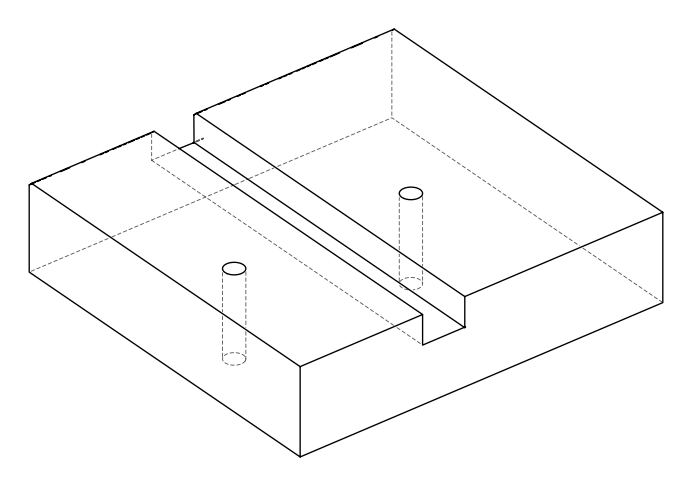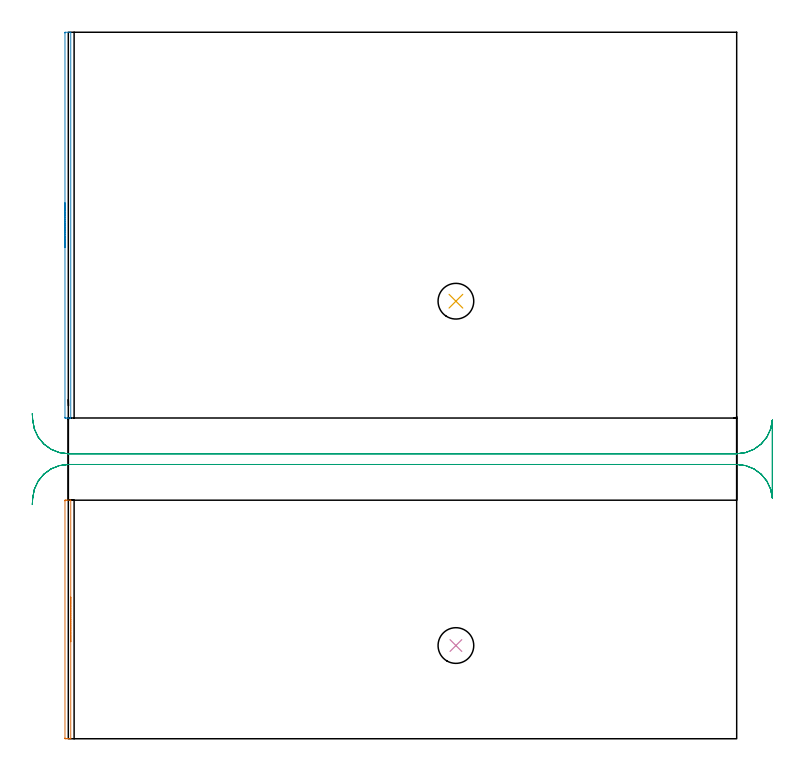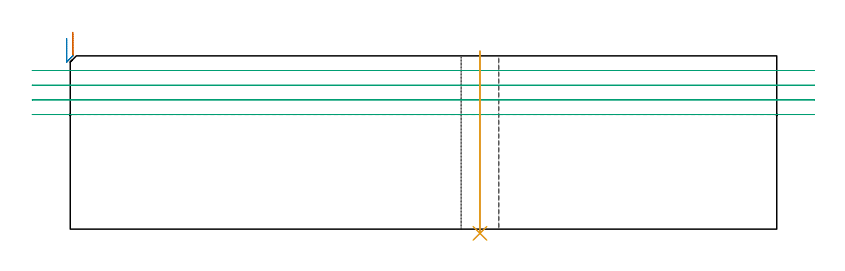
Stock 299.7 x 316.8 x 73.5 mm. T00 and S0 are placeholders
(PLAN: 5 operations, 2 tool changes, 9.1 min)
(1 AREA_MILL | FG_CHAMFER_SURFACE | UGT0205_001 | 1.01 min | 368 mm3)
(2 AREA_MILL_1 | FG_CHAMFER_SURFACE_1 | UGT0205_001 | 1.54 min | 593 mm3)
(3 MILL_RECTANGULAR_SLOT | SLOT_RECTANGULAR | UGT0201_004 | Follow Part, ap 8, ae 75% | 5.96 min | 274612 mm3)
(4 INDEXABLE_INSERT_DRILL_THROUGH_HOLE_FROM_SOLID | STEP1HOLE | NXT0302_003 | 0.31 min | 14758 mm3)
(5 INDEXABLE_INSERT_DRILL_THROUGH_HOLE_FROM_SOLID_1 | STEP1HOLE_1 | NXT0302_003 | 0.31 min | 14756 mm3)
(TOOL UGT0205_001 | Chamfer Mill 20 x 3 x 45 deg. | D20 FL50 Z2)
(TOOL UGT0201_004 | End Mill 32 mm | D32 FL53 Z6)
(TOOL NXT0302_003 | Index. Insert Drill 16mm [880-D1600L20-05] | D16 PA176 FL80 Z2)
(OP 1 AREA_MILL)
G17 G21 G94 G90
T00 M6
G54
G17 G0 G90 X1.1 Y63.5 S1061 M3
G43 Z83.5 H0
G94 G1 Y63.462 Z82.628 F250.
Y63.348 Z81.763
Y63.159 Z80.912
Y62.897 Z80.08
Y62.563 Z79.274
Y62.16 Z78.5
Y61.692 Z77.764
Y61.16 Z77.072
Y60.571 Z76.429
Y59.928 Z75.839
Y59.236 Z75.308
Y58.5 Z74.84
Y57.726 Z74.437
Y56.92 Z74.103
Y56.088 Z73.841
Y55.237 Z73.652
Y54.372 Z73.538
Y53.5 Z73.5
Y0.121
X1.094 Y0.01 Z73.492
X0.87 Y0. Z73.269
X0.2 Z72.599
X-0.6 Z71.799
X-1.079 Z71.317
X-1.316 Z71.081
X-1.491 Y0.002 Z70.906
X-1.497 Y0.121 Z70.903
X-1.5 Y0.334 Z70.9
Y106.647
X-1.497 Y106.879 Z70.903
X-1.491 Y106.998 Z70.906
X-1.319 Y107. Z71.078
X-1.079 Z71.317
X-0.6 Z71.799
X0.871 Z73.27
X1.094 Y106.99 Z73.492
X1.1 Y106.878 Z73.5
Y53.5
Y52.628 Z73.538
Y51.764 Z73.652
Y50.912 Z73.841
Y50.08 Z74.103
Y49.274 Z74.437
Y48.5 Z74.84
Y47.764 Z75.308
Y47.072 Z75.839
Y46.429 Z76.429
Y45.84 Z77.072
Y45.309 Z77.764
Y44.84 Z78.5
Y44.437 Z79.274
Y44.103 Z80.08
Y43.841 Z80.912
Y43.652 Z81.763
Y43.538 Z82.628
Y43.5 Z83.5
M5
M2
(OP 2 AREA_MILL_1)
G17 G21 G94 G90
T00 M6
G54
G17 G0 G90 X-1.5 Y220.3 S1061 M3
G43 Z83.5 H0
Z80.9
G94 G1 Y220.338 Z80.028 F250.
Y220.452 Z79.163
Y220.641 Z78.312
Y220.903 Z77.48
Y221.237 Z76.674
Y221.64 Z75.9
Y222.108 Z75.164
Y222.64 Z74.472
Y223.229 Z73.829
Y223.872 Z73.24
Y224.564 Z72.708
Y225.3 Z72.24
Y226.074 Z71.837
Y226.88 Z71.503
Y227.712 Z71.241
Y228.563 Z71.052
Y229.428 Z70.938
Y230.3 Z70.9
Y316.436
X-1.497 Y316.668 Z70.903
X-1.491 Y316.798 Z70.906
X-1.339 Y316.8 Z71.058
X0.852 Z73.251
X1.094 Y316.79 Z73.492
X1.1 Y316.668 Z73.5
Y143.931
X1.094 Y143.81 Z73.492
X0.852 Y143.8 Z73.25
X0.16 Z72.559
X-0.56 Z71.839
X-1.079 Z71.317
X-1.339 Z71.058
X-1.491 Y143.802 Z70.905
X-1.497 Y143.931 Z70.903
X-1.5 Y144.145 Z70.9
Y230.3
Y231.172 Z70.938
Y232.036 Z71.052
Y232.888 Z71.241
Y233.72 Z71.503
Y234.526 Z71.837
Y235.3 Z72.24
Y236.036 Z72.708
Y236.728 Z73.24
Y237.371 Z73.829
Y237.96 Z74.472
Y238.491 Z75.164
Y238.96 Z75.9
Y239.363 Z76.674
Y239.697 Z77.48
Y239.959 Z78.312
Y240.148 Z79.164
Y240.262 Z80.028
Y240.3 Z80.9
G0 Z83.5
M5
M2
(OP 3 MILL_RECTANGULAR_SLOT)
G17 G21 G94 G90
T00 M6
G54
G17 G0 G90 X-16.154 Y104.985 S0 M3
G43 Z83.5 H0
Z67.275
G94 G1 X-15.97 Y107.979 F250.
G2 X0. Y123. R16. F500.
G1 X299.7
G2 X315.67 Y107.98 R16.
G1 X315.7
Y142.82
X315.67
G2 X299.7 Y127.8 R16.
G1 X0.
G2 X-15.97 Y142.821 R16.
G1 X-16.154 Y145.815 F250.
G0 Y104.985 Z61.05
G1 X-15.97 Y107.979
G2 X0. Y123. R16. F500.
G1 X299.7
G2 X315.67 Y107.98 R16.
G1 X315.7
Y142.82
X315.67
G2 X299.7 Y127.8 R16.
G1 X0.
G2 X-15.97 Y142.821 R16.
G1 X-16.154 Y145.815 F250.
G0 Y104.985 Z54.825
G1 X-15.97 Y107.979
G2 X0. Y123. R16. F500.
G1 X299.7
G2 X315.67 Y107.98 R16.
G1 X315.7
Y142.82
X315.67
G2 X299.7 Y127.8 R16.
G1 X0.
G2 X-15.97 Y142.821 R16.
G1 X-16.154 Y145.815 F250.
G0 Y104.985 Z48.6
G1 X-15.97 Y107.979
G2 X0. Y123. R16. F500.
G1 X299.7
G2 X315.67 Y107.98 R16.
G1 X315.7
Y142.82
X315.67
G2 X299.7 Y127.8 R16.
G1 X0.
G2 X-15.97 Y142.821 R16.
G1 X-16.154 Y145.815 F250.
G0 Z83.5
M5
M2
(OP 4 INDEXABLE_INSERT_DRILL_THROUGH_HOLE_FROM_SOLID)
G17 G21 G94 G90
T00 M6
G54
G17 G0 G90 X173.8 Y41.8 S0 M3
G43 Z83.5 H1
G94 G81 G98 Z-1.779 F250. R75.5
G80
M5
M2
(OP 5 INDEXABLE_INSERT_DRILL_THROUGH_HOLE_FROM_SOLID_1)
G17 G21 G94 G90
T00 M6
G54
G17 G0 G90 X173.8 Y196.2 S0 M3
G43 Z83.5 H1
G94 G81 G98 Z-1.779 F250. R75.5
G80
M5
M2
